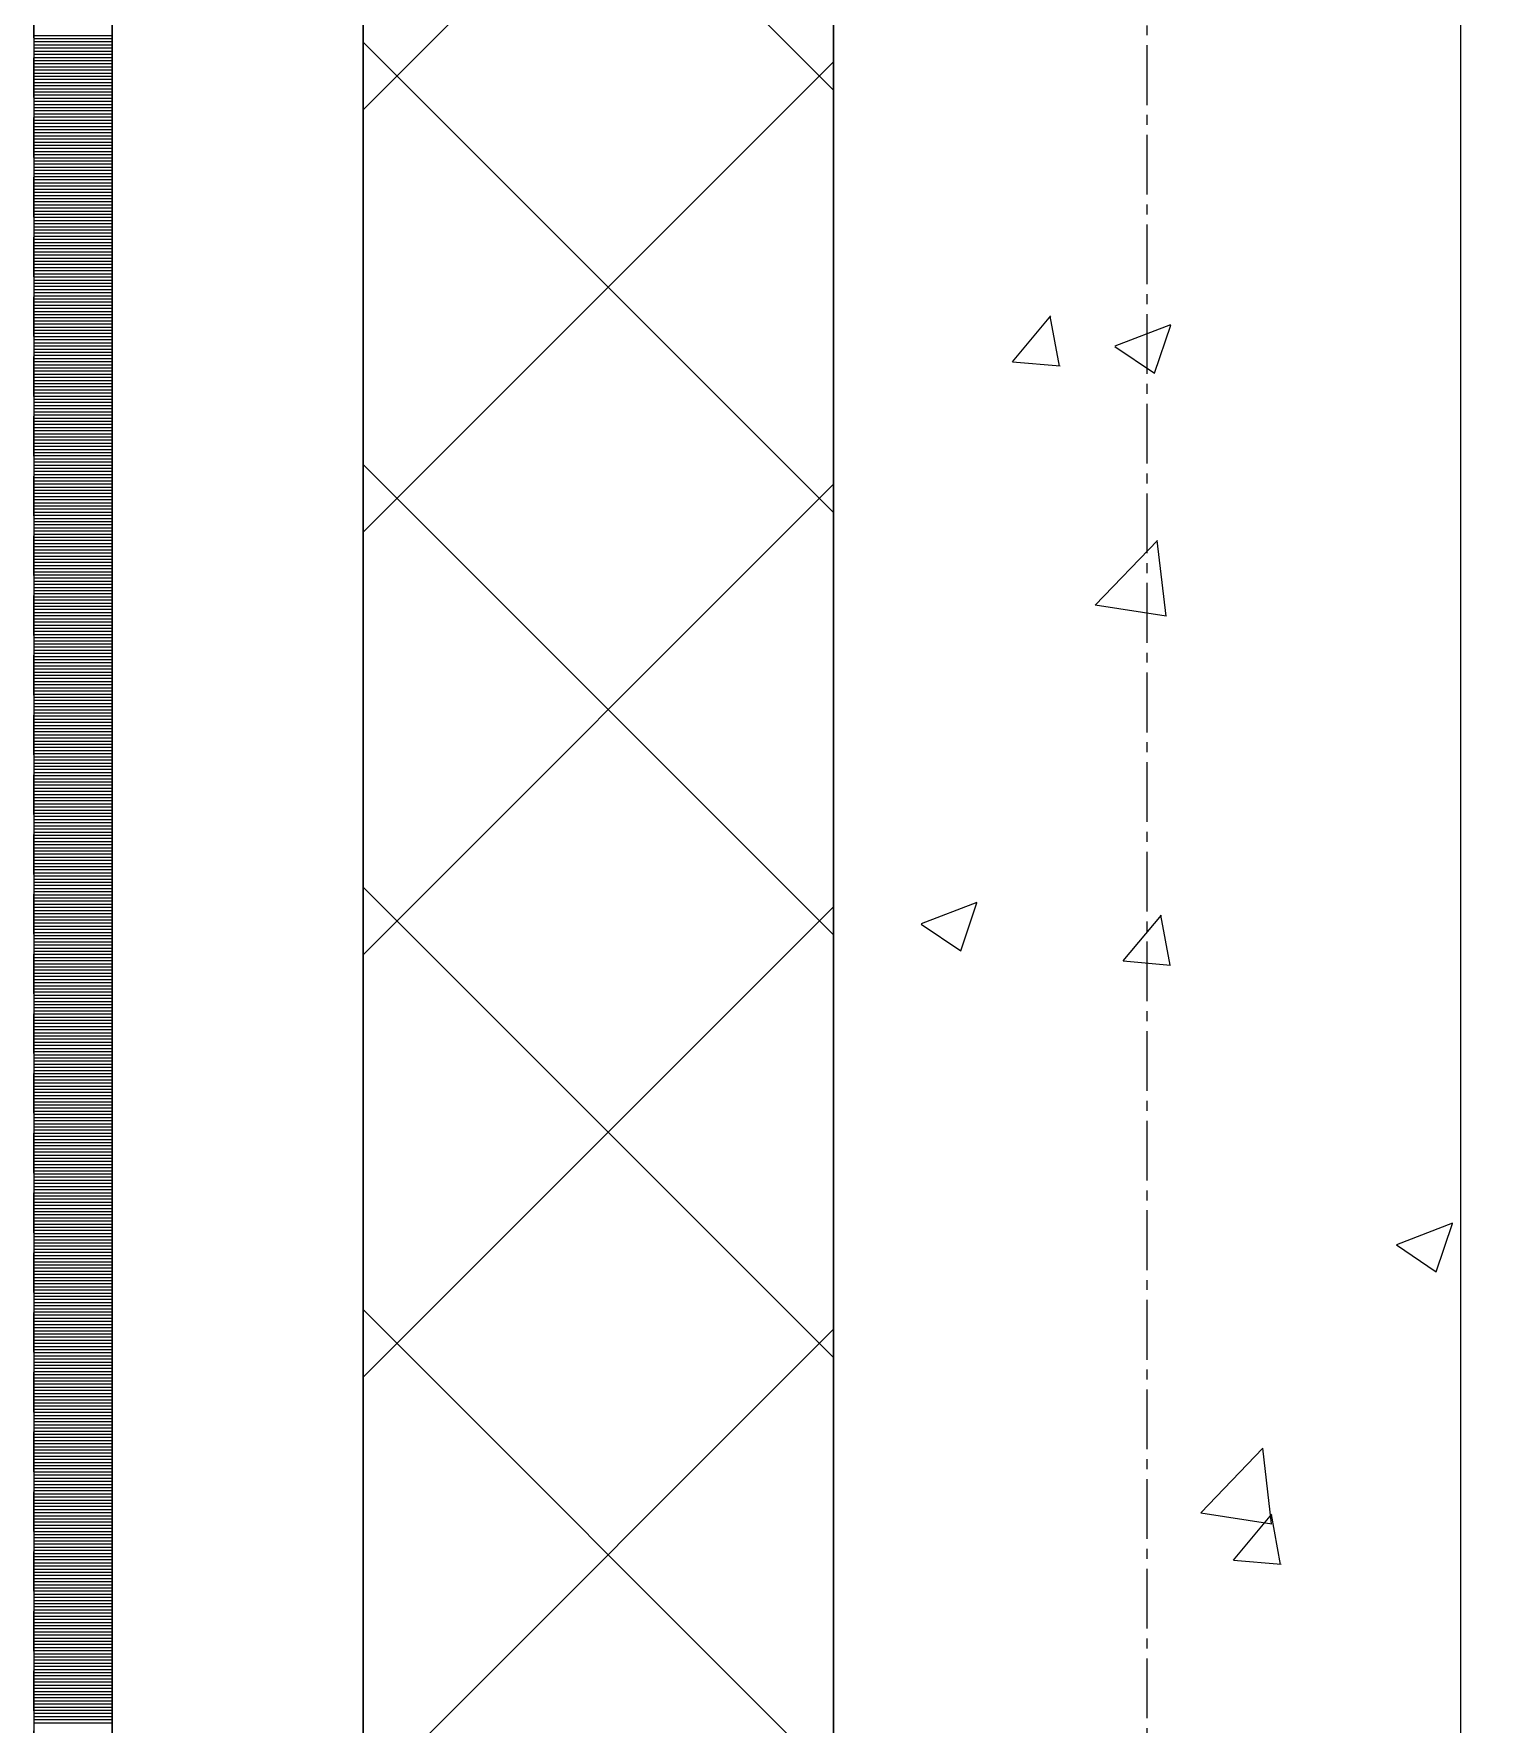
# Model space of a CAD drawing. Header units: millimetres. Extents: x 538266 to 1167394, y 114608 to 637157.
# Drawn here: x 1046079 to 1046544, y 535646 to 536185 of the extents above; entities that cross this region are included whole.
import ezdxf

# ---------------------------------------------------------------- set-up
doc = ezdxf.new("R2010")
doc.units = ezdxf.units.MM
doc.linetypes.add('CENTER2', pattern=[28.575, 19.05, -3.175, 3.175, -3.175])
doc.linetypes.add('DASHED', pattern=[19.05, 12.7, -6.35])
for name, color, linetype, lineweight in [('0) шт стен 3 эт', 150, 'Continuous', 60), ('АР_Стены ПЕНОблок', 52, 'Continuous', 20), ('АР_Тонкая', 254, 'Continuous', 5), ('АР_Утеплитель', 31, 'Continuous', 0), ('АР_Штриховка', 8, 'Continuous', 0)]:
    doc.layers.add(name, color=color, linetype=linetype, lineweight=lineweight)
doc.layers.add('АР_Делит', color=120, linetype='Continuous', lineweight=0, plot=False)
doc.layers.add('РД_Оси_100', color=7, linetype='Continuous', lineweight=0, true_color=0x525252)

# ---------------------------------------------------------------- blocks, each defined once
blk = doc.blocks.new('СОШ_2200_АР_ОСИ_М100_28.05.24')
at = {"layer": 'АР_Делит', "color": 251, "linetype": 'DASHED', "true_color": 0x636466}
blk.add_lwpolyline([(114955, 135155), (114955, -355), (93595.036, -355), (93595.036, 13855), (94145, 13855), (94145, 68320), (66055, 68320), (66055, 13857.73), (83455, 13857.73), (83455, -355), (45245, -355), (45245, 13145), (44695, 13145), (44695, 26755), (45245, 26755), (45245, 68320), (20455, 68320), (20455, 26755), (27955, 26755), (27955, 13145), (-355, 13145), (-355, 100855)], dxfattribs=at)
at = {"layer": 'РД_Оси_100', "color": 251, "linetype": 'CENTER2', "true_color": 0x636466}
blk.add_line((0, -6155), (0, 139938.679), dxfattribs=at)
blk = doc.blocks.new('3_этаж1')
at = {"layer": 'АР_Стены ПЕНОблок', "color": 18, "linetype": 'Continuous', "lineweight": 25, "true_color": 0x000000}
for p, q in [((684283.57, 587568.74), (684283.57, 511368.74)), ((684483.57, 511368.74), (684483.57, 587568.74))]:
    blk.add_line(p, q, dxfattribs=at)
at = {"layer": 'АР_Тонкая', "color": 18, "linetype": 'Continuous', "lineweight": 25, "true_color": 0x000000}
for p, q in [((684028.57, 587568.74), (684028.57, 511368.74)), ((684053.57, 587568.74), (684053.57, 511368.74)), ((684053.57, 511368.74), (684053.57, 587568.74)), ((684133.57, 511368.74), (684133.57, 587568.74))]:
    blk.add_line(p, q, dxfattribs=at)
at = {"layer": 'АР_Утеплитель', "color": 18, "linetype": 'Continuous', "lineweight": 25, "true_color": 0x000000}
for p, q in [((684133.57, 587568.74), (684133.57, 511368.74)), ((684283.57, 511368.74), (684283.57, 587568.74))]:
    blk.add_line(p, q, dxfattribs=at)
at = {"layer": 'АР_Штриховка', "color": 18, "linetype": 'Continuous', "lineweight": 25, "true_color": 0x000000}
for p, q in [((684283.57, 536167.06), (684133.57, 536317.06)), ((684133.57, 536160.77), (684283.57, 536310.77)), ((684028.57, 536184.49), (684053.57, 536184.49)), ((684028.57, 536183.49), (684053.57, 536183.49)), ((684028.57, 536182.49), (684053.57, 536182.49)), ((684028.57, 536181.49), (684053.57, 536181.49)), ((684028.57, 536180.49), (684053.57, 536180.49)), ((684283.57, 536032.36), (684133.57, 536182.36)), ((684028.57, 536179.49), (684053.57, 536179.49)), ((684028.57, 536178.49), (684053.57, 536178.49)), ((684028.57, 536177.49), (684053.57, 536177.49)), ((684028.57, 536176.49), (684053.57, 536176.49)), ((684028.57, 536175.49), (684053.57, 536175.49)), ((684028.57, 536174.49), (684053.57, 536174.49)), ((684133.57, 536026.07), (684283.57, 536176.07)), ((684028.57, 536173.49), (684053.57, 536173.49)), ((684028.57, 536172.49), (684053.57, 536172.49)), ((684028.57, 536171.49), (684053.57, 536171.49)), ((684028.57, 536170.49), (684053.57, 536170.49)), ((684028.57, 536169.49), (684053.57, 536169.49)), ((684028.57, 536168.49), (684053.57, 536168.49)), ((684028.57, 536167.49), (684053.57, 536167.49)), ((684028.57, 536166.49), (684053.57, 536166.49)), ((684028.57, 536165.49), (684053.57, 536165.49)), ((684028.57, 536164.49), (684053.57, 536164.49)), ((684028.57, 536163.49), (684053.57, 536163.49)), ((684028.57, 536162.49), (684053.57, 536162.49)), ((684028.57, 536161.49), (684053.57, 536161.49)), ((684028.57, 536160.49), (684053.57, 536160.49)), ((684028.57, 536159.49), (684053.57, 536159.49)), ((684028.57, 536158.49), (684053.57, 536158.49)), ((684028.57, 536157.49), (684053.57, 536157.49)), ((684028.57, 536156.49), (684053.57, 536156.49)), ((684028.57, 536155.49), (684053.57, 536155.49)), ((684028.57, 536154.49), (684053.57, 536154.49)), ((684028.57, 536153.49), (684053.57, 536153.49)), ((684028.57, 536152.49), (684053.57, 536152.49)), ((684028.57, 536151.49), (684053.57, 536151.49)), ((684028.57, 536150.49), (684053.57, 536150.49)), ((684028.57, 536149.49), (684053.57, 536149.49)), ((684028.57, 536148.49), (684053.57, 536148.49)), ((684028.57, 536147.49), (684053.57, 536147.49)), ((684028.57, 536146.49), (684053.57, 536146.49)), ((684028.57, 536145.49), (684053.57, 536145.49)), ((684028.57, 536144.49), (684053.57, 536144.49)), ((684028.57, 536143.49), (684053.57, 536143.49)), ((684028.57, 536142.49), (684053.57, 536142.49)), ((684028.57, 536141.49), (684053.57, 536141.49)), ((684028.57, 536140.49), (684053.57, 536140.49)), ((684028.57, 536139.49), (684053.57, 536139.49)), ((684028.57, 536138.49), (684053.57, 536138.49)), ((684028.57, 536137.49), (684053.57, 536137.49)), ((684028.57, 536136.49), (684053.57, 536136.49)), ((684028.57, 536135.49), (684053.57, 536135.49)), ((684028.57, 536134.49), (684053.57, 536134.49)), ((684028.57, 536133.49), (684053.57, 536133.49)), ((684028.57, 536132.49), (684053.57, 536132.49)), ((684028.57, 536131.49), (684053.57, 536131.49)), ((684028.57, 536130.49), (684053.57, 536130.49)), ((684028.57, 536129.49), (684053.57, 536129.49)), ((684028.57, 536128.49), (684053.57, 536128.49)), ((684028.57, 536127.49), (684053.57, 536127.49)), ((684028.57, 536126.49), (684053.57, 536126.49)), ((684028.57, 536125.49), (684053.57, 536125.49)), ((684028.57, 536124.49), (684053.57, 536124.49)), ((684028.57, 536123.49), (684053.57, 536123.49)), ((684028.57, 536122.49), (684053.57, 536122.49)), ((684028.57, 536121.49), (684053.57, 536121.49)), ((684028.57, 536120.49), (684053.57, 536120.49)), ((684028.57, 536119.49), (684053.57, 536119.49)), ((684028.57, 536118.49), (684053.57, 536118.49)), ((684028.57, 536117.49), (684053.57, 536117.49)), ((684028.57, 536116.49), (684053.57, 536116.49)), ((684028.57, 536115.49), (684053.57, 536115.49)), ((684028.57, 536114.49), (684053.57, 536114.49)), ((684028.57, 536113.49), (684053.57, 536113.49)), ((684028.57, 536112.49), (684053.57, 536112.49)), ((684028.57, 536111.49), (684053.57, 536111.49)), ((684028.57, 536110.49), (684053.57, 536110.49)), ((684028.57, 536109.49), (684053.57, 536109.49)), ((684028.57, 536108.49), (684053.57, 536108.49)), ((684028.57, 536107.49), (684053.57, 536107.49)), ((684028.57, 536106.49), (684053.57, 536106.49)), ((684028.57, 536105.49), (684053.57, 536105.49)), ((684028.57, 536104.49), (684053.57, 536104.49)), ((684028.57, 536103.49), (684053.57, 536103.49)), ((684028.57, 536102.49), (684053.57, 536102.49)), ((684028.57, 536101.49), (684053.57, 536101.49)), ((684028.57, 536100.49), (684053.57, 536100.49)), ((684028.57, 536099.49), (684053.57, 536099.49)), ((684028.57, 536098.49), (684053.57, 536098.49)), ((684028.57, 536097.49), (684053.57, 536097.49)), ((684028.57, 536096.49), (684053.57, 536096.49)), ((684028.57, 536095.49), (684053.57, 536095.49)), ((684028.57, 536094.49), (684053.57, 536094.49)), ((684340.62, 536080.45), (684352.87, 536095.04)), ((684355.61, 536079.07), (684352.67, 536095)), ((684028.57, 536093.49), (684053.57, 536093.49)), ((684028.57, 536092.49), (684053.57, 536092.49)), ((684028.57, 536091.49), (684053.57, 536091.49)), ((684028.57, 536090.49), (684053.57, 536090.49)), ((684028.57, 536089.49), (684053.57, 536089.49)), ((684028.57, 536088.49), (684053.57, 536088.49)), ((684373.38, 536085.47), (684391.16, 536092.29)), ((684385.93, 536076.75), (684391.08, 536092.1)), ((684028.57, 536087.49), (684053.57, 536087.49)), ((684028.57, 536086.49), (684053.57, 536086.49)), ((684028.57, 536085.49), (684053.57, 536085.49)), ((684028.57, 536084.49), (684053.57, 536084.49)), ((684028.57, 536083.49), (684053.57, 536083.49)), ((684373.29, 536085.27), (684385.92, 536076.75)), ((684028.57, 536082.49), (684053.57, 536082.49)), ((684028.57, 536081.49), (684053.57, 536081.49)), ((684028.57, 536080.49), (684053.57, 536080.49)), ((684028.57, 536079.49), (684053.57, 536079.49)), ((684028.57, 536078.49), (684053.57, 536078.49)), ((684028.57, 536077.49), (684053.57, 536077.49)), ((684340.62, 536080.44), (684355.8, 536079.11)), ((684028.57, 536076.49), (684053.57, 536076.49)), ((684028.57, 536075.49), (684053.57, 536075.49)), ((684028.57, 536074.49), (684053.57, 536074.49)), ((684028.57, 536073.49), (684053.57, 536073.49)), ((684028.57, 536072.49), (684053.57, 536072.49)), ((684028.57, 536071.49), (684053.57, 536071.49)), ((684028.57, 536070.49), (684053.57, 536070.49)), ((684028.57, 536069.49), (684053.57, 536069.49)), ((684028.57, 536068.49), (684053.57, 536068.49)), ((684028.57, 536067.49), (684053.57, 536067.49)), ((684028.57, 536066.49), (684053.57, 536066.49)), ((684028.57, 536065.49), (684053.57, 536065.49)), ((684028.57, 536064.49), (684053.57, 536064.49)), ((684028.57, 536063.49), (684053.57, 536063.49)), ((684028.57, 536062.49), (684053.57, 536062.49)), ((684028.57, 536061.49), (684053.57, 536061.49)), ((684028.57, 536060.49), (684053.57, 536060.49)), ((684028.57, 536059.49), (684053.57, 536059.49)), ((684028.57, 536058.49), (684053.57, 536058.49)), ((684028.57, 536057.49), (684053.57, 536057.49)), ((684028.57, 536056.49), (684053.57, 536056.49)), ((684028.57, 536055.49), (684053.57, 536055.49)), ((684028.57, 536054.49), (684053.57, 536054.49)), ((684028.57, 536053.49), (684053.57, 536053.49)), ((684028.57, 536052.49), (684053.57, 536052.49)), ((684028.57, 536051.49), (684053.57, 536051.49)), ((684028.57, 536050.49), (684053.57, 536050.49)), ((684028.57, 536049.49), (684053.57, 536049.49)), ((684028.57, 536048.49), (684053.57, 536048.49)), ((684028.57, 536047.49), (684053.57, 536047.49)), ((684028.57, 536046.49), (684053.57, 536046.49)), ((684028.57, 536045.49), (684053.57, 536045.49)), ((684283.57, 535897.65), (684133.57, 536047.65)), ((684028.57, 536044.49), (684053.57, 536044.49)), ((684028.57, 536043.49), (684053.57, 536043.49)), ((684028.57, 536042.49), (684053.57, 536042.49)), ((684028.57, 536041.49), (684053.57, 536041.49)), ((684028.57, 536040.49), (684053.57, 536040.49)), ((684133.57, 535891.37), (684283.57, 536041.37)), ((684028.57, 536039.49), (684053.57, 536039.49)), ((684028.57, 536038.49), (684053.57, 536038.49)), ((684028.57, 536037.49), (684053.57, 536037.49)), ((684028.57, 536036.49), (684053.57, 536036.49)), ((684028.57, 536035.49), (684053.57, 536035.49)), ((684028.57, 536034.49), (684053.57, 536034.49)), ((684028.57, 536033.49), (684053.57, 536033.49)), ((684028.57, 536032.49), (684053.57, 536032.49)), ((684028.57, 536031.49), (684053.57, 536031.49)), ((684028.57, 536030.49), (684053.57, 536030.49)), ((684028.57, 536029.49), (684053.57, 536029.49)), ((684028.57, 536028.49), (684053.57, 536028.49)), ((684028.57, 536027.49), (684053.57, 536027.49)), ((684028.57, 536026.49), (684053.57, 536026.49)), ((684028.57, 536025.49), (684053.57, 536025.49)), ((684028.57, 536024.49), (684053.57, 536024.49)), ((684028.57, 536023.49), (684053.57, 536023.49)), ((684028.57, 536022.49), (684053.57, 536022.49)), ((684028.57, 536021.49), (684053.57, 536021.49)), ((684028.57, 536020.49), (684053.57, 536020.49)), ((684028.57, 536019.49), (684053.57, 536019.49)), ((684028.57, 536018.49), (684053.57, 536018.49)), ((684367.02, 536002.84), (684386.81, 536023.46)), ((684389.58, 535999.33), (684386.77, 536023.45)), ((684028.57, 536017.49), (684053.57, 536017.49)), ((684028.57, 536016.49), (684053.57, 536016.49)), ((684028.57, 536015.49), (684053.57, 536015.49)), ((684028.57, 536014.49), (684053.57, 536014.49)), ((684028.57, 536013.49), (684053.57, 536013.49)), ((684028.57, 536012.49), (684053.57, 536012.49)), ((684028.57, 536011.49), (684053.57, 536011.49)), ((684028.57, 536010.49), (684053.57, 536010.49)), ((684028.57, 536009.49), (684053.57, 536009.49)), ((684028.57, 536008.49), (684053.57, 536008.49)), ((684028.57, 536007.49), (684053.57, 536007.49)), ((684028.57, 536006.49), (684053.57, 536006.49)), ((684028.57, 536005.49), (684053.57, 536005.49)), ((684028.57, 536004.49), (684053.57, 536004.49)), ((684028.57, 536003.49), (684053.57, 536003.49)), ((684028.57, 536002.49), (684053.57, 536002.49)), ((684367, 536002.89), (684389.59, 535999.38)), ((684028.57, 536001.49), (684053.57, 536001.49)), ((684028.57, 536000.49), (684053.57, 536000.49)), ((684028.57, 535999.49), (684053.57, 535999.49)), ((684028.57, 535998.49), (684053.57, 535998.49)), ((684028.57, 535997.49), (684053.57, 535997.49)), ((684028.57, 535996.49), (684053.57, 535996.49)), ((684028.57, 535995.49), (684053.57, 535995.49)), ((684028.57, 535994.49), (684053.57, 535994.49)), ((684028.57, 535993.49), (684053.57, 535993.49)), ((684028.57, 535992.49), (684053.57, 535992.49)), ((684028.57, 535991.49), (684053.57, 535991.49)), ((684028.57, 535990.49), (684053.57, 535990.49)), ((684028.57, 535989.49), (684053.57, 535989.49)), ((684028.57, 535988.49), (684053.57, 535988.49)), ((684028.57, 535987.49), (684053.57, 535987.49)), ((684028.57, 535986.49), (684053.57, 535986.49)), ((684028.57, 535985.49), (684053.57, 535985.49)), ((684028.57, 535984.49), (684053.57, 535984.49)), ((684028.57, 535983.49), (684053.57, 535983.49)), ((684028.57, 535982.49), (684053.57, 535982.49)), ((684028.57, 535981.49), (684053.57, 535981.49)), ((684028.57, 535980.49), (684053.57, 535980.49)), ((684028.57, 535979.49), (684053.57, 535979.49)), ((684028.57, 535978.49), (684053.57, 535978.49)), ((684028.57, 535977.49), (684053.57, 535977.49)), ((684028.57, 535976.49), (684053.57, 535976.49)), ((684028.57, 535975.49), (684053.57, 535975.49)), ((684028.57, 535974.49), (684053.57, 535974.49)), ((684028.57, 535973.49), (684053.57, 535973.49)), ((684028.57, 535972.49), (684053.57, 535972.49)), ((684028.57, 535971.49), (684053.57, 535971.49)), ((684028.57, 535970.49), (684053.57, 535970.49)), ((684028.57, 535969.49), (684053.57, 535969.49)), ((684028.57, 535968.49), (684053.57, 535968.49)), ((684028.57, 535967.49), (684053.57, 535967.49)), ((684028.57, 535966.49), (684053.57, 535966.49)), ((684028.57, 535965.49), (684053.57, 535965.49)), ((684028.57, 535964.49), (684053.57, 535964.49)), ((684028.57, 535963.49), (684053.57, 535963.49)), ((684028.57, 535962.49), (684053.57, 535962.49)), ((684028.57, 535961.49), (684053.57, 535961.49)), ((684028.57, 535960.49), (684053.57, 535960.49)), ((684028.57, 535959.49), (684053.57, 535959.49)), ((684028.57, 535958.49), (684053.57, 535958.49)), ((684028.57, 535957.49), (684053.57, 535957.49)), ((684028.57, 535956.49), (684053.57, 535956.49)), ((684028.57, 535955.49), (684053.57, 535955.49)), ((684028.57, 535954.49), (684053.57, 535954.49)), ((684028.57, 535953.49), (684053.57, 535953.49)), ((684028.57, 535952.49), (684053.57, 535952.49)), ((684028.57, 535951.49), (684053.57, 535951.49)), ((684028.57, 535950.49), (684053.57, 535950.49)), ((684028.57, 535949.49), (684053.57, 535949.49)), ((684028.57, 535948.49), (684053.57, 535948.49)), ((684028.57, 535947.49), (684053.57, 535947.49)), ((684028.57, 535946.49), (684053.57, 535946.49)), ((684028.57, 535945.49), (684053.57, 535945.49)), ((684028.57, 535944.49), (684053.57, 535944.49)), ((684028.57, 535943.49), (684053.57, 535943.49)), ((684028.57, 535942.49), (684053.57, 535942.49)), ((684028.57, 535941.49), (684053.57, 535941.49)), ((684028.57, 535940.49), (684053.57, 535940.49)), ((684028.57, 535939.49), (684053.57, 535939.49)), ((684028.57, 535938.49), (684053.57, 535938.49)), ((684028.57, 535937.49), (684053.57, 535937.49)), ((684028.57, 535936.49), (684053.57, 535936.49)), ((684028.57, 535935.49), (684053.57, 535935.49)), ((684028.57, 535934.49), (684053.57, 535934.49)), ((684028.57, 535933.49), (684053.57, 535933.49)), ((684028.57, 535932.49), (684053.57, 535932.49)), ((684028.57, 535931.49), (684053.57, 535931.49)), ((684028.57, 535930.49), (684053.57, 535930.49)), ((684028.57, 535929.49), (684053.57, 535929.49)), ((684028.57, 535928.49), (684053.57, 535928.49)), ((684028.57, 535927.49), (684053.57, 535927.49)), ((684028.57, 535926.49), (684053.57, 535926.49)), ((684028.57, 535925.49), (684053.57, 535925.49)), ((684028.57, 535924.49), (684053.57, 535924.49)), ((684028.57, 535923.49), (684053.57, 535923.49)), ((684028.57, 535922.49), (684053.57, 535922.49)), ((684028.57, 535921.49), (684053.57, 535921.49)), ((684028.57, 535920.49), (684053.57, 535920.49)), ((684028.57, 535919.49), (684053.57, 535919.49)), ((684028.57, 535918.49), (684053.57, 535918.49)), ((684028.57, 535917.49), (684053.57, 535917.49)), ((684028.57, 535916.49), (684053.57, 535916.49)), ((684028.57, 535915.49), (684053.57, 535915.49)), ((684028.57, 535914.49), (684053.57, 535914.49)), ((684028.57, 535913.49), (684053.57, 535913.49)), ((684028.57, 535912.49), (684053.57, 535912.49)), ((684028.57, 535911.49), (684053.57, 535911.49)), ((684028.57, 535910.49), (684053.57, 535910.49)), ((684283.57, 535762.95), (684133.57, 535912.95)), ((684028.57, 535909.49), (684053.57, 535909.49)), ((684028.57, 535908.49), (684053.57, 535908.49)), ((684028.57, 535907.49), (684053.57, 535907.49)), ((684028.57, 535906.49), (684053.57, 535906.49)), ((684028.57, 535905.49), (684053.57, 535905.49)), ((684133.57, 535756.66), (684283.57, 535906.66)), ((684311.57, 535901.28), (684329.36, 535908.11)), ((684324.13, 535892.56), (684329.28, 535907.91)), ((684028.57, 535904.49), (684053.57, 535904.49)), ((684028.57, 535903.49), (684053.57, 535903.49)), ((684028.57, 535902.49), (684053.57, 535902.49)), ((684028.57, 535901.49), (684053.57, 535901.49)), ((684028.57, 535900.49), (684053.57, 535900.49)), ((684311.49, 535901.09), (684324.12, 535892.56)), ((684375.86, 535889.39), (684388.11, 535903.98)), ((684390.85, 535888.02), (684387.91, 535903.94)), ((684028.57, 535899.49), (684053.57, 535899.49)), ((684028.57, 535898.49), (684053.57, 535898.49)), ((684028.57, 535897.49), (684053.57, 535897.49)), ((684028.57, 535896.49), (684053.57, 535896.49)), ((684028.57, 535895.49), (684053.57, 535895.49)), ((684028.57, 535894.49), (684053.57, 535894.49)), ((684028.57, 535893.49), (684053.57, 535893.49)), ((684028.57, 535892.49), (684053.57, 535892.49)), ((684028.57, 535891.49), (684053.57, 535891.49)), ((684028.57, 535890.49), (684053.57, 535890.49)), ((684028.57, 535889.49), (684053.57, 535889.49)), ((684375.86, 535889.38), (684391.05, 535888.05)), ((684028.57, 535888.49), (684053.57, 535888.49)), ((684028.57, 535887.49), (684053.57, 535887.49)), ((684028.57, 535886.49), (684053.57, 535886.49)), ((684028.57, 535885.49), (684053.57, 535885.49)), ((684028.57, 535884.49), (684053.57, 535884.49)), ((684028.57, 535883.49), (684053.57, 535883.49)), ((684028.57, 535882.49), (684053.57, 535882.49)), ((684028.57, 535881.49), (684053.57, 535881.49)), ((684028.57, 535880.49), (684053.57, 535880.49)), ((684028.57, 535879.49), (684053.57, 535879.49)), ((684028.57, 535878.49), (684053.57, 535878.49)), ((684028.57, 535877.49), (684053.57, 535877.49)), ((684028.57, 535876.49), (684053.57, 535876.49)), ((684028.57, 535875.49), (684053.57, 535875.49)), ((684028.57, 535874.49), (684053.57, 535874.49)), ((684028.57, 535873.49), (684053.57, 535873.49)), ((684028.57, 535872.49), (684053.57, 535872.49)), ((684028.57, 535871.49), (684053.57, 535871.49)), ((684028.57, 535870.49), (684053.57, 535870.49)), ((684028.57, 535869.49), (684053.57, 535869.49)), ((684028.57, 535868.49), (684053.57, 535868.49)), ((684028.57, 535867.49), (684053.57, 535867.49)), ((684028.57, 535866.49), (684053.57, 535866.49)), ((684028.57, 535865.49), (684053.57, 535865.49)), ((684028.57, 535864.49), (684053.57, 535864.49)), ((684028.57, 535863.49), (684053.57, 535863.49)), ((684028.57, 535862.49), (684053.57, 535862.49)), ((684028.57, 535861.49), (684053.57, 535861.49)), ((684028.57, 535860.49), (684053.57, 535860.49)), ((684028.57, 535859.49), (684053.57, 535859.49)), ((684028.57, 535858.49), (684053.57, 535858.49)), ((684028.57, 535857.49), (684053.57, 535857.49)), ((684028.57, 535856.49), (684053.57, 535856.49)), ((684028.57, 535855.49), (684053.57, 535855.49)), ((684028.57, 535854.49), (684053.57, 535854.49)), ((684028.57, 535853.49), (684053.57, 535853.49)), ((684028.57, 535852.49), (684053.57, 535852.49)), ((684028.57, 535851.49), (684053.57, 535851.49)), ((684028.57, 535850.49), (684053.57, 535850.49)), ((684028.57, 535849.49), (684053.57, 535849.49)), ((684028.57, 535848.49), (684053.57, 535848.49)), ((684028.57, 535847.49), (684053.57, 535847.49)), ((684028.57, 535846.49), (684053.57, 535846.49)), ((684028.57, 535845.49), (684053.57, 535845.49)), ((684028.57, 535844.49), (684053.57, 535844.49)), ((684028.57, 535843.49), (684053.57, 535843.49)), ((684028.57, 535842.49), (684053.57, 535842.49)), ((684028.57, 535841.49), (684053.57, 535841.49)), ((684028.57, 535840.49), (684053.57, 535840.49)), ((684028.57, 535839.49), (684053.57, 535839.49)), ((684028.57, 535838.49), (684053.57, 535838.49)), ((684028.57, 535837.49), (684053.57, 535837.49)), ((684028.57, 535836.49), (684053.57, 535836.49)), ((684028.57, 535835.49), (684053.57, 535835.49)), ((684028.57, 535834.49), (684053.57, 535834.49)), ((684028.57, 535833.49), (684053.57, 535833.49)), ((684028.57, 535832.49), (684053.57, 535832.49)), ((684028.57, 535831.49), (684053.57, 535831.49)), ((684028.57, 535830.49), (684053.57, 535830.49)), ((684028.57, 535829.49), (684053.57, 535829.49)), ((684028.57, 535828.49), (684053.57, 535828.49)), ((684028.57, 535827.49), (684053.57, 535827.49)), ((684028.57, 535826.49), (684053.57, 535826.49)), ((684028.57, 535825.49), (684053.57, 535825.49)), ((684028.57, 535824.49), (684053.57, 535824.49)), ((684028.57, 535823.49), (684053.57, 535823.49)), ((684028.57, 535822.49), (684053.57, 535822.49)), ((684028.57, 535821.49), (684053.57, 535821.49)), ((684028.57, 535820.49), (684053.57, 535820.49)), ((684028.57, 535819.49), (684053.57, 535819.49)), ((684028.57, 535818.49), (684053.57, 535818.49)), ((684028.57, 535817.49), (684053.57, 535817.49)), ((684028.57, 535816.49), (684053.57, 535816.49)), ((684028.57, 535815.49), (684053.57, 535815.49)), ((684028.57, 535814.49), (684053.57, 535814.49)), ((684028.57, 535813.49), (684053.57, 535813.49)), ((684028.57, 535812.49), (684053.57, 535812.49)), ((684028.57, 535811.49), (684053.57, 535811.49)), ((684028.57, 535810.49), (684053.57, 535810.49)), ((684028.57, 535809.49), (684053.57, 535809.49)), ((684028.57, 535808.49), (684053.57, 535808.49)), ((684028.57, 535807.49), (684053.57, 535807.49)), ((684028.57, 535806.49), (684053.57, 535806.49)), ((684028.57, 535805.49), (684053.57, 535805.49)), ((684028.57, 535804.49), (684053.57, 535804.49)), ((684028.57, 535803.49), (684053.57, 535803.49)), ((684463.19, 535799.01), (684480.97, 535805.84)), ((684475.74, 535790.3), (684480.89, 535805.65)), ((684028.57, 535802.49), (684053.57, 535802.49)), ((684028.57, 535801.49), (684053.57, 535801.49)), ((684028.57, 535800.49), (684053.57, 535800.49)), ((684028.57, 535799.49), (684053.57, 535799.49)), ((684028.57, 535798.49), (684053.57, 535798.49)), ((684028.57, 535797.49), (684053.57, 535797.49)), ((684463.1, 535798.82), (684475.73, 535790.3)), ((684028.57, 535796.49), (684053.57, 535796.49)), ((684028.57, 535795.49), (684053.57, 535795.49)), ((684028.57, 535794.49), (684053.57, 535794.49)), ((684028.57, 535793.49), (684053.57, 535793.49)), ((684028.57, 535792.49), (684053.57, 535792.49)), ((684028.57, 535791.49), (684053.57, 535791.49)), ((684028.57, 535790.49), (684053.57, 535790.49)), ((684028.57, 535789.49), (684053.57, 535789.49)), ((684028.57, 535788.49), (684053.57, 535788.49)), ((684028.57, 535787.49), (684053.57, 535787.49)), ((684028.57, 535786.49), (684053.57, 535786.49)), ((684028.57, 535785.49), (684053.57, 535785.49)), ((684028.57, 535784.49), (684053.57, 535784.49)), ((684028.57, 535783.49), (684053.57, 535783.49)), ((684028.57, 535782.49), (684053.57, 535782.49)), ((684028.57, 535781.49), (684053.57, 535781.49)), ((684028.57, 535780.49), (684053.57, 535780.49)), ((684028.57, 535779.49), (684053.57, 535779.49)), ((684028.57, 535778.49), (684053.57, 535778.49)), ((684028.57, 535777.49), (684053.57, 535777.49)), ((684028.57, 535776.49), (684053.57, 535776.49)), ((684283.57, 535628.25), (684133.57, 535778.25)), ((684028.57, 535775.49), (684053.57, 535775.49)), ((684028.57, 535774.49), (684053.57, 535774.49)), ((684028.57, 535773.49), (684053.57, 535773.49)), ((684028.57, 535772.49), (684053.57, 535772.49)), ((684028.57, 535771.49), (684053.57, 535771.49)), ((684028.57, 535770.49), (684053.57, 535770.49)), ((684133.57, 535621.96), (684283.57, 535771.96)), ((684028.57, 535769.49), (684053.57, 535769.49)), ((684028.57, 535768.49), (684053.57, 535768.49)), ((684028.57, 535767.49), (684053.57, 535767.49)), ((684028.57, 535766.49), (684053.57, 535766.49)), ((684028.57, 535765.49), (684053.57, 535765.49)), ((684028.57, 535764.49), (684053.57, 535764.49)), ((684028.57, 535763.49), (684053.57, 535763.49)), ((684028.57, 535762.49), (684053.57, 535762.49)), ((684028.57, 535761.49), (684053.57, 535761.49)), ((684028.57, 535760.49), (684053.57, 535760.49)), ((684028.57, 535759.49), (684053.57, 535759.49)), ((684028.57, 535758.49), (684053.57, 535758.49)), ((684028.57, 535757.49), (684053.57, 535757.49)), ((684028.57, 535756.49), (684053.57, 535756.49)), ((684028.57, 535755.49), (684053.57, 535755.49)), ((684028.57, 535754.49), (684053.57, 535754.49)), ((684028.57, 535753.49), (684053.57, 535753.49)), ((684028.57, 535752.49), (684053.57, 535752.49)), ((684028.57, 535751.49), (684053.57, 535751.49)), ((684028.57, 535750.49), (684053.57, 535750.49)), ((684028.57, 535749.49), (684053.57, 535749.49)), ((684028.57, 535748.49), (684053.57, 535748.49)), ((684028.57, 535747.49), (684053.57, 535747.49)), ((684028.57, 535746.49), (684053.57, 535746.49)), ((684028.57, 535745.49), (684053.57, 535745.49)), ((684028.57, 535744.49), (684053.57, 535744.49)), ((684028.57, 535743.49), (684053.57, 535743.49)), ((684028.57, 535742.49), (684053.57, 535742.49)), ((684028.57, 535741.49), (684053.57, 535741.49)), ((684028.57, 535740.49), (684053.57, 535740.49)), ((684028.57, 535739.49), (684053.57, 535739.49)), ((684028.57, 535738.49), (684053.57, 535738.49)), ((684028.57, 535737.49), (684053.57, 535737.49)), ((684028.57, 535736.49), (684053.57, 535736.49)), ((684028.57, 535735.49), (684053.57, 535735.49)), ((684028.57, 535734.49), (684053.57, 535734.49)), ((684028.57, 535733.49), (684053.57, 535733.49)), ((684028.57, 535732.49), (684053.57, 535732.49)), ((684400.7, 535713.37), (684420.48, 535733.99)), ((684423.25, 535709.86), (684420.45, 535733.98)), ((684028.57, 535731.49), (684053.57, 535731.49)), ((684028.57, 535730.49), (684053.57, 535730.49)), ((684028.57, 535729.49), (684053.57, 535729.49)), ((684028.57, 535728.49), (684053.57, 535728.49)), ((684028.57, 535727.49), (684053.57, 535727.49)), ((684028.57, 535726.49), (684053.57, 535726.49)), ((684028.57, 535725.49), (684053.57, 535725.49)), ((684028.57, 535724.49), (684053.57, 535724.49)), ((684028.57, 535723.49), (684053.57, 535723.49)), ((684028.57, 535722.49), (684053.57, 535722.49)), ((684028.57, 535721.49), (684053.57, 535721.49)), ((684028.57, 535720.49), (684053.57, 535720.49)), ((684028.57, 535719.49), (684053.57, 535719.49)), ((684028.57, 535718.49), (684053.57, 535718.49)), ((684028.57, 535717.49), (684053.57, 535717.49)), ((684028.57, 535716.49), (684053.57, 535716.49)), ((684028.57, 535715.49), (684053.57, 535715.49)), ((684028.57, 535714.49), (684053.57, 535714.49)), ((684028.57, 535713.49), (684053.57, 535713.49)), ((684028.57, 535712.49), (684053.57, 535712.49)), ((684028.57, 535711.49), (684053.57, 535711.49)), ((684400.67, 535713.42), (684423.26, 535709.92)), ((684411.11, 535698.33), (684423.35, 535712.93)), ((684426.09, 535696.96), (684423.16, 535712.88)), ((684028.57, 535710.49), (684053.57, 535710.49)), ((684028.57, 535709.49), (684053.57, 535709.49)), ((684028.57, 535708.49), (684053.57, 535708.49)), ((684028.57, 535707.49), (684053.57, 535707.49)), ((684028.57, 535706.49), (684053.57, 535706.49)), ((684028.57, 535705.49), (684053.57, 535705.49)), ((684028.57, 535704.49), (684053.57, 535704.49)), ((684028.57, 535703.49), (684053.57, 535703.49)), ((684028.57, 535702.49), (684053.57, 535702.49)), ((684028.57, 535701.49), (684053.57, 535701.49)), ((684028.57, 535700.49), (684053.57, 535700.49)), ((684028.57, 535699.49), (684053.57, 535699.49)), ((684028.57, 535698.49), (684053.57, 535698.49)), ((684028.57, 535697.49), (684053.57, 535697.49)), ((684028.57, 535696.49), (684053.57, 535696.49)), ((684028.57, 535695.49), (684053.57, 535695.49)), ((684411.11, 535698.32), (684426.29, 535697)), ((684028.57, 535694.49), (684053.57, 535694.49)), ((684028.57, 535693.49), (684053.57, 535693.49)), ((684028.57, 535692.49), (684053.57, 535692.49)), ((684028.57, 535691.49), (684053.57, 535691.49)), ((684028.57, 535690.49), (684053.57, 535690.49)), ((684028.57, 535689.49), (684053.57, 535689.49)), ((684028.57, 535688.49), (684053.57, 535688.49)), ((684028.57, 535687.49), (684053.57, 535687.49)), ((684028.57, 535686.49), (684053.57, 535686.49)), ((684028.57, 535685.49), (684053.57, 535685.49)), ((684028.57, 535684.49), (684053.57, 535684.49)), ((684028.57, 535683.49), (684053.57, 535683.49)), ((684028.57, 535682.49), (684053.57, 535682.49)), ((684028.57, 535681.49), (684053.57, 535681.49)), ((684028.57, 535680.49), (684053.57, 535680.49)), ((684028.57, 535679.49), (684053.57, 535679.49)), ((684028.57, 535678.49), (684053.57, 535678.49)), ((684028.57, 535677.49), (684053.57, 535677.49)), ((684028.57, 535676.49), (684053.57, 535676.49)), ((684028.57, 535675.49), (684053.57, 535675.49)), ((684028.57, 535674.49), (684053.57, 535674.49)), ((684028.57, 535673.49), (684053.57, 535673.49)), ((684028.57, 535672.49), (684053.57, 535672.49)), ((684028.57, 535671.49), (684053.57, 535671.49)), ((684028.57, 535670.49), (684053.57, 535670.49)), ((684028.57, 535669.49), (684053.57, 535669.49)), ((684028.57, 535668.49), (684053.57, 535668.49)), ((684028.57, 535667.49), (684053.57, 535667.49)), ((684028.57, 535666.49), (684053.57, 535666.49)), ((684028.57, 535665.49), (684053.57, 535665.49)), ((684028.57, 535664.49), (684053.57, 535664.49)), ((684028.57, 535663.49), (684053.57, 535663.49)), ((684028.57, 535662.49), (684053.57, 535662.49)), ((684028.57, 535661.49), (684053.57, 535661.49)), ((684028.57, 535660.49), (684053.57, 535660.49)), ((684028.57, 535659.49), (684053.57, 535659.49)), ((684028.57, 535658.49), (684053.57, 535658.49)), ((684028.57, 535657.49), (684053.57, 535657.49)), ((684028.57, 535656.49), (684053.57, 535656.49)), ((684028.57, 535655.49), (684053.57, 535655.49)), ((684028.57, 535654.49), (684053.57, 535654.49)), ((684028.57, 535653.49), (684053.57, 535653.49)), ((684028.57, 535652.49), (684053.57, 535652.49)), ((684028.57, 535651.49), (684053.57, 535651.49)), ((684028.57, 535650.49), (684053.57, 535650.49)), ((684028.57, 535649.49), (684053.57, 535649.49)), ((684028.57, 535648.49), (684053.57, 535648.49)), ((684028.57, 535647.49), (684053.57, 535647.49)), ((684028.57, 535646.49), (684053.57, 535646.49))]:
    blk.add_line(p, q, dxfattribs=at)

msp = doc.modelspace()

# ---------------------------------------------------------------- block references
at = {"layer": '0) шт стен 3 эт', "color": 5, "lineweight": 25}
msp.add_blockref('3_этаж1', (362050.01, 0), dxfattribs=at)
at = {"layer": 'РД_Оси_100', "lineweight": 25}
msp.add_blockref('СОШ_2200_АР_ОСИ_М100_28.05.24', (1046433.58, 496768.74), dxfattribs=at)

doc.saveas('drawing.dxf')
